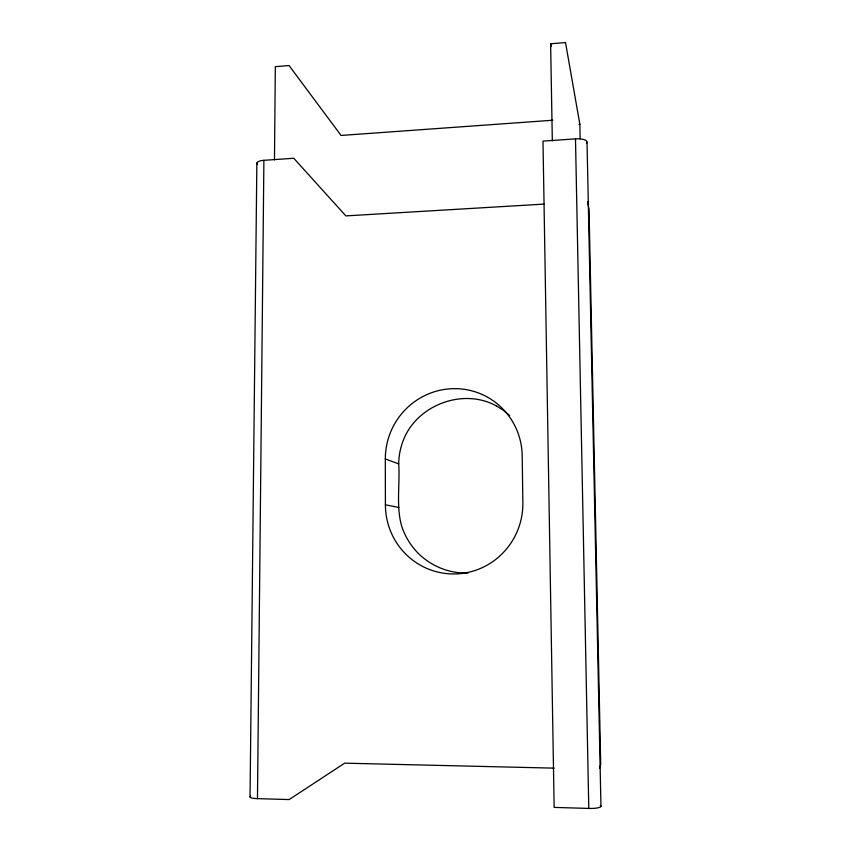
<?xml version="1.0" encoding="UTF-8"?>
<svg xmlns="http://www.w3.org/2000/svg" width="851" height="851" viewBox="0 0 851 851"><rect width="100%" height="100%" fill="white"/><g stroke="black" fill="none" stroke-linecap="round" stroke-linejoin="round"><path stroke-width="1.28" d="M274.479 159.871L275.33 66.676L289.053 65.538L341.049 135.447L552.842 120.236M250.045 796.972L256.853 163.115M554.182 768.145L344.666 763.166L289.149 799.568L257.47 798.632L263.895 160.328L293.765 158.265L345.868 215.899L543.938 204.102M468.103 572.925C449.988 573.851 431.914 566.479 418.883 553.98C410.65 545.81 404.438 535.651 401.204 524.493C396.162 504.728 400.055 483.985 398.704 463.88C398.779 455.349 400.555 446.924 403.8 439.042C418.022 404.576 463.263 387.854 496.154 405.789M599.678 768.081L600.7 764.262L589.041 209.527L587.562 201.783M578.999 124.544L579.85 124.246L565.521 42.55L550.618 43.795L552.331 140.83M263.895 160.328L261.448 160.616A10.382 3.393 2.7 0 0 257.374 164.339M586.679 143.064A10.829 3.744 -3 0 0 575.489 138.873L542.991 141.106L554.139 807.397L588.786 808.429A11.52 2.351 1.1 0 0 600.274 805.482M257.47 798.632L254.874 798.483A11.02 2.127 -2.2 0 1 250.619 796.196M385.397 504.792A69.846 68.686 -77.3 0 0 454.689 573.957A69.846 68.686 -77.3 0 0 522.865 502.664L522.206 455.87A69.442 68.208 -63.9 0 0 453.221 388.662A69.442 68.208 -63.9 0 0 385.322 458.934L385.397 504.792L398.821 507.473M385.322 458.934L398.704 463.88M496.25 405.831L503.228 410.203L509.568 415.49M550.618 43.795L551.15 46.39M587.03 142.17L600.955 806.216M579.85 124.246L580.148 138.798M575.489 138.873L588.786 808.429"/></g></svg>
